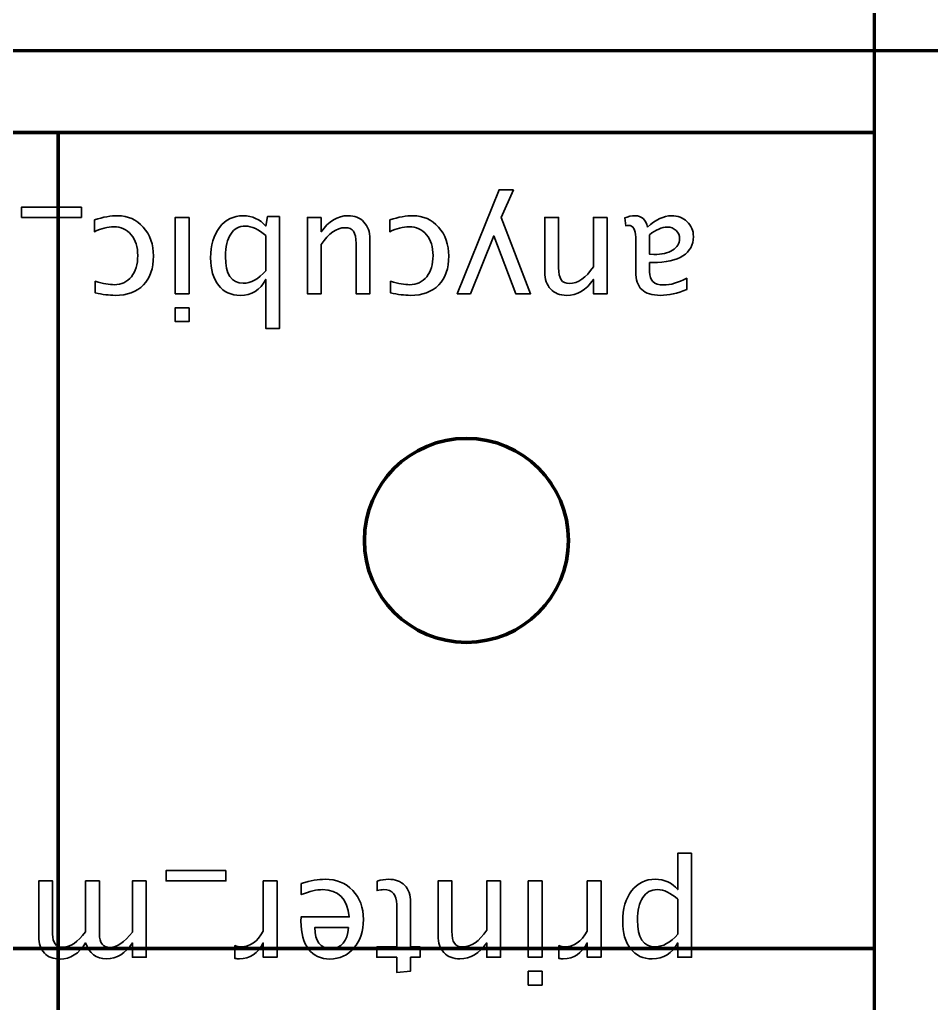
# Model space of a CAD drawing. Header units: centimetres. Extents: x -42 to 42, y -79 to 44.
# Drawn here: x 14.531 to 16.765, y -15.135 to -12.724 of the extents above; entities that cross this region are included whole.
import ezdxf

# ---------------------------------------------------------------- set-up
doc = ezdxf.new("R2010")
doc.units = ezdxf.units.CM
doc.header["$MEASUREMENT"] = 0
doc.layers.add('Layer 1', color=7, linetype='Continuous')

msp = doc.modelspace()

# ---------------------------------------------------------------- linework, layer by layer
at = {"layer": 'Layer 1', "color": 5, "lineweight": 106}
for points in [[(12.626, -13), (16.626, -13), (16.626, 32), (12.626, 32), (12.626, -13)], [(-18.374, -17), (16.626, -17), (16.626, -13), (-18.374, -13), (-18.374, -17)], [(12.626, -17), (16.626, -17), (16.626, -13), (12.626, -13), (12.626, -17)], [(12.626, -15), (14.626, -15), (14.626, -13), (12.626, -13), (12.626, -15)], [(14.626, -15), (16.626, -15), (16.626, -13), (14.626, -13), (14.626, -15)], [(12.626, -17), (14.626, -17), (14.626, -15), (12.626, -15), (12.626, -17)], [(14.626, -17), (16.626, -17), (16.626, -15), (14.626, -15), (14.626, -17)]]:
    msp.add_lwpolyline(points, close=True, dxfattribs=at)
at = {"layer": 'Layer 1', "color": 30, "lineweight": 106}
for points in [[(-18.37401, -17.00001), (16.62599, -17.00001), (16.62599, -13.00001), (-18.37401, -13.00001), (-18.37401, -17.00001)], [(12.62599, -17.00001), (16.62599, -17.00001), (16.62599, -13.00001), (12.62599, -13.00001), (12.62599, -17.00001)], [(12.62599, -15.00001), (14.62599, -15.00001), (14.62599, -13.00001), (12.62599, -13.00001), (12.62599, -15.00001)], [(14.62599, -15.00001), (16.62599, -15.00001), (16.62599, -13.00001), (14.62599, -13.00001), (14.62599, -15.00001)], [(12.62599, -17.00001), (14.62599, -17.00001), (14.62599, -15.00001), (12.62599, -15.00001), (12.62599, -17.00001)], [(14.62599, -17.00001), (16.62599, -17.00001), (16.62599, -15.00001), (14.62599, -15.00001), (14.62599, -17.00001)]]:
    msp.add_lwpolyline(points, close=True, dxfattribs=at)
msp.add_ellipse((15.626, -14), major_axis=(0, 0.25), ratio=1, dxfattribs=at)
at = {"layer": 'Layer 1', "color": 5, "lineweight": 106}
msp.add_ellipse((15.62601, -13.99999), major_axis=(0, 0.25), ratio=1, dxfattribs=at)
at = {"layer": 'Layer 1', "color": 30, "lineweight": 106}
msp.add_open_spline([(12.62599, 11.99999), (12.62599, 11.99999), (16.62599, 11.99999), (16.62599, 11.99999), (16.62599, 11.99999), (16.62599, 11.99999), (16.62599, -13.00001), (16.62599, -13.00001), (16.62599, -13.00001), (16.62599, -13.00001), (12.62599, -13.00001), (12.62599, -13.00001), (12.62599, -13.00001), (12.62599, -13.00001), (12.62599, 11.99999), (12.62599, 11.99999)], degree=3, knots=[0, 0, 0, 0, 0.2, 0.2, 0.2, 0.2, 0.4, 0.4, 0.4, 0.4, 0.6, 0.6, 0.6, 0.6, 1, 1, 1, 1], dxfattribs=at)
at = {"layer": 'Layer 1', "lineweight": 106}
for points, knots in [([(23.08201, -13.29998), (23.08201, -13.29998), (23.08201, -16.69998), (23.08201, -16.69998), (23.08201, -16.69998), (23.08201, -16.97612), (22.85815, -17.19998), (22.58201, -17.19998), (22.58201, -17.19998), (22.58201, -17.19998), (13.18201, -17.19998), (13.18201, -17.19998), (13.18201, -17.19998), (12.90587, -17.19998), (12.68201, -16.97612), (12.68201, -16.69998), (12.68201, -16.69998), (12.68201, -16.69998), (12.68201, -13.29998), (12.68201, -13.29998), (12.68201, -13.29998), (12.68201, -13.02384), (12.90587, -12.79998), (13.18201, -12.79998), (13.18201, -12.79998), (13.18201, -12.79998), (22.58201, -12.79998), (22.58201, -12.79998), (22.58201, -12.79998), (22.85815, -12.79998), (23.08201, -13.02384), (23.08201, -13.29998)], [0, 0, 0, 0, 0.1111111, 0.1111111, 0.1111111, 0.1111111, 0.2222222, 0.2222222, 0.2222222, 0.2222222, 0.3333333, 0.3333333, 0.3333333, 0.3333333, 0.4444444, 0.4444444, 0.4444444, 0.4444444, 0.5555556, 0.5555556, 0.5555556, 0.5555556, 0.6666667, 0.6666667, 0.6666667, 0.6666667, 0.7777778, 0.7777778, 0.7777778, 0.7777778, 1, 1, 1, 1]), ([(15.62602, -14.24998), (15.48795, -14.24998), (15.37602, -14.13805), (15.37602, -13.99998), (15.37602, -13.99998), (15.37602, -13.86191), (15.48795, -13.74998), (15.62602, -13.74998), (15.62602, -13.74998), (15.76409, -13.74998), (15.87602, -13.86191), (15.87602, -13.99998), (15.87602, -13.99998), (15.87602, -14.13805), (15.76409, -14.24998), (15.62602, -14.24998)], [0, 0, 0, 0, 0.2, 0.2, 0.2, 0.2, 0.4, 0.4, 0.4, 0.4, 0.6, 0.6, 0.6, 0.6, 1, 1, 1, 1])]:
    msp.add_open_spline(points, degree=3, knots=knots, dxfattribs=at)
at = {"layer": 'Layer 1', "color": 5, "lineweight": 35}
for points, knots in [([(15.74125, -13.14049), (15.74125, -13.14049), (15.71091, -13.20834), (15.71091, -13.20834), (15.71091, -13.20834), (15.71091, -13.20834), (15.78335, -13.39555), (15.78335, -13.39555), (15.78335, -13.39555), (15.78335, -13.39555), (15.74701, -13.39555), (15.74701, -13.39555), (15.74701, -13.39555), (15.74701, -13.39555), (15.69315, -13.25397), (15.69315, -13.25397), (15.69315, -13.25397), (15.69315, -13.25397), (15.63571, -13.39555), (15.63571, -13.39555), (15.63571, -13.39555), (15.63571, -13.39555), (15.60378, -13.39555), (15.60378, -13.39555), (15.60378, -13.39555), (15.60378, -13.39555), (15.70597, -13.14049), (15.70597, -13.14049), (15.70597, -13.14049), (15.70597, -13.14049), (15.74125, -13.14049), (15.74125, -13.14049)], [0, 0, 0, 0, 0.1111111, 0.1111111, 0.1111111, 0.1111111, 0.2222222, 0.2222222, 0.2222222, 0.2222222, 0.3333333, 0.3333333, 0.3333333, 0.3333333, 0.4444444, 0.4444444, 0.4444444, 0.4444444, 0.5555556, 0.5555556, 0.5555556, 0.5555556, 0.6666667, 0.6666667, 0.6666667, 0.6666667, 0.7777778, 0.7777778, 0.7777778, 0.7777778, 1, 1, 1, 1]), ([(14.68273, -13.18318), (14.68273, -13.18318), (14.68273, -13.20858), (14.68273, -13.20858), (14.68273, -13.20858), (14.68273, -13.20858), (14.53598, -13.20858), (14.53598, -13.20858), (14.53598, -13.20858), (14.53598, -13.20858), (14.53598, -13.18318), (14.53598, -13.18318), (14.53598, -13.18318), (14.53598, -13.18318), (14.68273, -13.18318), (14.68273, -13.18318)], [0, 0, 0, 0, 0.2, 0.2, 0.2, 0.2, 0.4, 0.4, 0.4, 0.4, 0.6, 0.6, 0.6, 0.6, 1, 1, 1, 1]), ([(14.71454, -13.21422), (14.73647, -13.20764), (14.7554, -13.20435), (14.77134, -13.20435), (14.77134, -13.20435), (14.79662, -13.20435), (14.81755, -13.2137), (14.83419, -13.23233), (14.83419, -13.23233), (14.85083, -13.25103), (14.85918, -13.27461), (14.85918, -13.30301), (14.85918, -13.30301), (14.85918, -13.33335), (14.85095, -13.35704), (14.83449, -13.37398), (14.83449, -13.37398), (14.81802, -13.39097), (14.79503, -13.39943), (14.76552, -13.39943), (14.76552, -13.39943), (14.75099, -13.39943), (14.73465, -13.39743), (14.71666, -13.39344), (14.71666, -13.39344), (14.71666, -13.39344), (14.71666, -13.36486), (14.71666, -13.36486), (14.71666, -13.36486), (14.73577, -13.37051), (14.75135, -13.37333), (14.76334, -13.37333), (14.76334, -13.37333), (14.78075, -13.37333), (14.79468, -13.3668), (14.80509, -13.35381), (14.80509, -13.35381), (14.81549, -13.34081), (14.82073, -13.32347), (14.82073, -13.30183), (14.82073, -13.30183), (14.82073, -13.28084), (14.81532, -13.26391), (14.80456, -13.25091), (14.80456, -13.25091), (14.7938, -13.23798), (14.77975, -13.23151), (14.76228, -13.23151), (14.76228, -13.23151), (14.74682, -13.23151), (14.73094, -13.23551), (14.71454, -13.24351), (14.71454, -13.24351), (14.71454, -13.24351), (14.71454, -13.21422), (14.71454, -13.21422)], [0, 0, 0, 0, 0.0666667, 0.0666667, 0.0666667, 0.0666667, 0.1333333, 0.1333333, 0.1333333, 0.1333333, 0.2, 0.2, 0.2, 0.2, 0.2666667, 0.2666667, 0.2666667, 0.2666667, 0.3333333, 0.3333333, 0.3333333, 0.3333333, 0.4, 0.4, 0.4, 0.4, 0.4666667, 0.4666667, 0.4666667, 0.4666667, 0.5333333, 0.5333333, 0.5333333, 0.5333333, 0.6, 0.6, 0.6, 0.6, 0.6666667, 0.6666667, 0.6666667, 0.6666667, 0.7333333, 0.7333333, 0.7333333, 0.7333333, 0.8, 0.8, 0.8, 0.8, 0.8666667, 0.8666667, 0.8666667, 0.8666667, 1, 1, 1, 1]), ([(14.94631, -13.20858), (14.94631, -13.20858), (14.94631, -13.39555), (14.94631, -13.39555), (14.94631, -13.39555), (14.94631, -13.39555), (14.91245, -13.39555), (14.91245, -13.39555), (14.91245, -13.39555), (14.91245, -13.39555), (14.91245, -13.20858), (14.91245, -13.20858), (14.91245, -13.20858), (14.91245, -13.20858), (14.94631, -13.20858), (14.94631, -13.20858)], [0, 0, 0, 0, 0.2, 0.2, 0.2, 0.2, 0.4, 0.4, 0.4, 0.4, 0.6, 0.6, 0.6, 0.6, 1, 1, 1, 1]), ([(15.16833, -13.20646), (15.16833, -13.20646), (15.16833, -13.48057), (15.16833, -13.48057), (15.16833, -13.48057), (15.16833, -13.48057), (15.13447, -13.48057), (15.13447, -13.48057), (15.13447, -13.48057), (15.13447, -13.48057), (15.13447, -13.36022), (15.13447, -13.36022), (15.13447, -13.36022), (15.12059, -13.38638), (15.09972, -13.39943), (15.07191, -13.39943), (15.07191, -13.39943), (15.04939, -13.39943), (15.03169, -13.39126), (15.01875, -13.37486), (15.01875, -13.37486), (15.00582, -13.35845), (14.99935, -13.33605), (14.99935, -13.30765), (14.99935, -13.30765), (14.99935, -13.27673), (15.0067, -13.25174), (15.02134, -13.2328), (15.02134, -13.2328), (15.03598, -13.21381), (15.05527, -13.20435), (15.07914, -13.20435), (15.07914, -13.20435), (15.1013, -13.20435), (15.11977, -13.21281), (15.13447, -13.22981), (15.13447, -13.22981), (15.13447, -13.22981), (15.13858, -13.20646), (15.13858, -13.20646), (15.13858, -13.20646), (15.13858, -13.20646), (15.16833, -13.20646), (15.16833, -13.20646)], [0, 0, 0, 0, 0.0833333, 0.0833333, 0.0833333, 0.0833333, 0.1666667, 0.1666667, 0.1666667, 0.1666667, 0.25, 0.25, 0.25, 0.25, 0.3333333, 0.3333333, 0.3333333, 0.3333333, 0.4166667, 0.4166667, 0.4166667, 0.4166667, 0.5, 0.5, 0.5, 0.5, 0.5833333, 0.5833333, 0.5833333, 0.5833333, 0.6666667, 0.6666667, 0.6666667, 0.6666667, 0.75, 0.75, 0.75, 0.75, 0.8333333, 0.8333333, 0.8333333, 0.8333333, 1, 1, 1, 1]), ([(15.27017, -13.20858), (15.27017, -13.20858), (15.27017, -13.24374), (15.27017, -13.24374), (15.27017, -13.24374), (15.28822, -13.21746), (15.31015, -13.20435), (15.3359, -13.20435), (15.3359, -13.20435), (15.35225, -13.20435), (15.36524, -13.20946), (15.37489, -13.21975), (15.37489, -13.21975), (15.38459, -13.23004), (15.38941, -13.24386), (15.38941, -13.26132), (15.38941, -13.26132), (15.38941, -13.26132), (15.38941, -13.39555), (15.38941, -13.39555), (15.38941, -13.39555), (15.38941, -13.39555), (15.35554, -13.39555), (15.35554, -13.39555), (15.35554, -13.39555), (15.35554, -13.39555), (15.35554, -13.27237), (15.35554, -13.27237), (15.35554, -13.27237), (15.35554, -13.25832), (15.35349, -13.24839), (15.34943, -13.24251), (15.34943, -13.24251), (15.34531, -13.23657), (15.33849, -13.23363), (15.32891, -13.23363), (15.32891, -13.23363), (15.30821, -13.23363), (15.28863, -13.24721), (15.27017, -13.27443), (15.27017, -13.27443), (15.27017, -13.27443), (15.27017, -13.39555), (15.27017, -13.39555), (15.27017, -13.39555), (15.27017, -13.39555), (15.2363, -13.39555), (15.2363, -13.39555), (15.2363, -13.39555), (15.2363, -13.39555), (15.2363, -13.20858), (15.2363, -13.20858), (15.2363, -13.20858), (15.2363, -13.20858), (15.27017, -13.20858), (15.27017, -13.20858)], [0, 0, 0, 0, 0.0666667, 0.0666667, 0.0666667, 0.0666667, 0.1333333, 0.1333333, 0.1333333, 0.1333333, 0.2, 0.2, 0.2, 0.2, 0.2666667, 0.2666667, 0.2666667, 0.2666667, 0.3333333, 0.3333333, 0.3333333, 0.3333333, 0.4, 0.4, 0.4, 0.4, 0.4666667, 0.4666667, 0.4666667, 0.4666667, 0.5333333, 0.5333333, 0.5333333, 0.5333333, 0.6, 0.6, 0.6, 0.6, 0.6666667, 0.6666667, 0.6666667, 0.6666667, 0.7333333, 0.7333333, 0.7333333, 0.7333333, 0.8, 0.8, 0.8, 0.8, 0.8666667, 0.8666667, 0.8666667, 0.8666667, 1, 1, 1, 1]), ([(15.43815, -13.21422), (15.46008, -13.20764), (15.47901, -13.20435), (15.49495, -13.20435), (15.49495, -13.20435), (15.52023, -13.20435), (15.54116, -13.2137), (15.5578, -13.23233), (15.5578, -13.23233), (15.57444, -13.25103), (15.58279, -13.27461), (15.58279, -13.30301), (15.58279, -13.30301), (15.58279, -13.33335), (15.57456, -13.35704), (15.5581, -13.37398), (15.5581, -13.37398), (15.54163, -13.39097), (15.51864, -13.39943), (15.48913, -13.39943), (15.48913, -13.39943), (15.4746, -13.39943), (15.45826, -13.39743), (15.44027, -13.39344), (15.44027, -13.39344), (15.44027, -13.39344), (15.44027, -13.36486), (15.44027, -13.36486), (15.44027, -13.36486), (15.45938, -13.37051), (15.47496, -13.37333), (15.48695, -13.37333), (15.48695, -13.37333), (15.50436, -13.37333), (15.51829, -13.3668), (15.5287, -13.35381), (15.5287, -13.35381), (15.5391, -13.34081), (15.54434, -13.32347), (15.54434, -13.30183), (15.54434, -13.30183), (15.54434, -13.28084), (15.53893, -13.26391), (15.52817, -13.25091), (15.52817, -13.25091), (15.51741, -13.23798), (15.50336, -13.23151), (15.48589, -13.23151), (15.48589, -13.23151), (15.47043, -13.23151), (15.45455, -13.23551), (15.43815, -13.24351), (15.43815, -13.24351), (15.43815, -13.24351), (15.43815, -13.21422), (15.43815, -13.21422)], [0, 0, 0, 0, 0.0666667, 0.0666667, 0.0666667, 0.0666667, 0.1333333, 0.1333333, 0.1333333, 0.1333333, 0.2, 0.2, 0.2, 0.2, 0.2666667, 0.2666667, 0.2666667, 0.2666667, 0.3333333, 0.3333333, 0.3333333, 0.3333333, 0.4, 0.4, 0.4, 0.4, 0.4666667, 0.4666667, 0.4666667, 0.4666667, 0.5333333, 0.5333333, 0.5333333, 0.5333333, 0.6, 0.6, 0.6, 0.6, 0.6666667, 0.6666667, 0.6666667, 0.6666667, 0.7333333, 0.7333333, 0.7333333, 0.7333333, 0.8, 0.8, 0.8, 0.8, 0.8666667, 0.8666667, 0.8666667, 0.8666667, 1, 1, 1, 1]), ([(15.97126, -13.20858), (15.97126, -13.20858), (15.97126, -13.39555), (15.97126, -13.39555), (15.97126, -13.39555), (15.97126, -13.39555), (15.9374, -13.39555), (15.9374, -13.39555), (15.9374, -13.39555), (15.9374, -13.39555), (15.9374, -13.36022), (15.9374, -13.36022), (15.9374, -13.36022), (15.91946, -13.38638), (15.89747, -13.39943), (15.87149, -13.39943), (15.87149, -13.39943), (15.85514, -13.39943), (15.84215, -13.39432), (15.83256, -13.38403), (15.83256, -13.38403), (15.82298, -13.3738), (15.81816, -13.35998), (15.81816, -13.3427), (15.81816, -13.3427), (15.81816, -13.3427), (15.81816, -13.20858), (15.81816, -13.20858), (15.81816, -13.20858), (15.81816, -13.20858), (15.85202, -13.20858), (15.85202, -13.20858), (15.85202, -13.20858), (15.85202, -13.20858), (15.85202, -13.33164), (15.85202, -13.33164), (15.85202, -13.33164), (15.85202, -13.34552), (15.85408, -13.3554), (15.85814, -13.36127), (15.85814, -13.36127), (15.86225, -13.36721), (15.86902, -13.37015), (15.87848, -13.37015), (15.87848, -13.37015), (15.8993, -13.37015), (15.91899, -13.35657), (15.9374, -13.32941), (15.9374, -13.32941), (15.9374, -13.32941), (15.9374, -13.20858), (15.9374, -13.20858), (15.9374, -13.20858), (15.9374, -13.20858), (15.97126, -13.20858), (15.97126, -13.20858)], [0, 0, 0, 0, 0.0666667, 0.0666667, 0.0666667, 0.0666667, 0.1333333, 0.1333333, 0.1333333, 0.1333333, 0.2, 0.2, 0.2, 0.2, 0.2666667, 0.2666667, 0.2666667, 0.2666667, 0.3333333, 0.3333333, 0.3333333, 0.3333333, 0.4, 0.4, 0.4, 0.4, 0.4666667, 0.4666667, 0.4666667, 0.4666667, 0.5333333, 0.5333333, 0.5333333, 0.5333333, 0.6, 0.6, 0.6, 0.6, 0.6666667, 0.6666667, 0.6666667, 0.6666667, 0.7333333, 0.7333333, 0.7333333, 0.7333333, 0.8, 0.8, 0.8, 0.8, 0.8666667, 0.8666667, 0.8666667, 0.8666667, 1, 1, 1, 1]), ([(16.06969, -13.23239), (16.09003, -13.2137), (16.10961, -13.20435), (16.12842, -13.20435), (16.12842, -13.20435), (16.14389, -13.20435), (16.15676, -13.20917), (16.16694, -13.21887), (16.16694, -13.21887), (16.17717, -13.22857), (16.18228, -13.2408), (16.18228, -13.25556), (16.18228, -13.25556), (16.18228, -13.27596), (16.1737, -13.29166), (16.15653, -13.3026), (16.15653, -13.3026), (16.13936, -13.31353), (16.11472, -13.319), (16.08262, -13.319), (16.08262, -13.319), (16.08262, -13.319), (16.07468, -13.319), (16.07468, -13.319), (16.07468, -13.319), (16.07468, -13.319), (16.07468, -13.34152), (16.07468, -13.34152), (16.07468, -13.34152), (16.07468, -13.36322), (16.08597, -13.37403), (16.10861, -13.37403), (16.10861, -13.37403), (16.12613, -13.37403), (16.1453, -13.36851), (16.16605, -13.35745), (16.16605, -13.35745), (16.16605, -13.35745), (16.16605, -13.38532), (16.16605, -13.38532), (16.16605, -13.38532), (16.14324, -13.39473), (16.12172, -13.39943), (16.10155, -13.39943), (16.10155, -13.39943), (16.0808, -13.39943), (16.06545, -13.39473), (16.05563, -13.38526), (16.05563, -13.38526), (16.04576, -13.3758), (16.04082, -13.36122), (16.04082, -13.34152), (16.04082, -13.34152), (16.04082, -13.34152), (16.04082, -13.25703), (16.04082, -13.25703), (16.04082, -13.25703), (16.04082, -13.23768), (16.03488, -13.22798), (16.02294, -13.22798), (16.02294, -13.22798), (16.02147, -13.22798), (16.0193, -13.22822), (16.01642, -13.22869), (16.01642, -13.22869), (16.01642, -13.22869), (16.014, -13.20987), (16.014, -13.20987), (16.014, -13.20987), (16.02171, -13.20617), (16.03017, -13.20435), (16.03946, -13.20435), (16.03946, -13.20435), (16.05528, -13.20435), (16.06533, -13.2137), (16.06969, -13.23239)], [0, 0, 0, 0, 0.05, 0.05, 0.05, 0.05, 0.1, 0.1, 0.1, 0.1, 0.15, 0.15, 0.15, 0.15, 0.2, 0.2, 0.2, 0.2, 0.25, 0.25, 0.25, 0.25, 0.3, 0.3, 0.3, 0.3, 0.35, 0.35, 0.35, 0.35, 0.4, 0.4, 0.4, 0.4, 0.45, 0.45, 0.45, 0.45, 0.5, 0.5, 0.5, 0.5, 0.55, 0.55, 0.55, 0.55, 0.6, 0.6, 0.6, 0.6, 0.65, 0.65, 0.65, 0.65, 0.7, 0.7, 0.7, 0.7, 0.75, 0.75, 0.75, 0.75, 0.8, 0.8, 0.8, 0.8, 0.85, 0.85, 0.85, 0.85, 0.9, 0.9, 0.9, 0.9, 1, 1, 1, 1]), ([(15.13447, -13.25315), (15.117, -13.23751), (15.10042, -13.22975), (15.08455, -13.22975), (15.08455, -13.22975), (15.06897, -13.22975), (15.05691, -13.23627), (15.04845, -13.24927), (15.04845, -13.24927), (15.03992, -13.26226), (15.03569, -13.28055), (15.03569, -13.30418), (15.03569, -13.30418), (15.03569, -13.34793), (15.05015, -13.3698), (15.07908, -13.3698), (15.07908, -13.3698), (15.09801, -13.3698), (15.11647, -13.35957), (15.13447, -13.33905), (15.13447, -13.33905), (15.13447, -13.33905), (15.13447, -13.25315), (15.13447, -13.25315)], [0, 0, 0, 0, 0.1428571, 0.1428571, 0.1428571, 0.1428571, 0.2857143, 0.2857143, 0.2857143, 0.2857143, 0.4285714, 0.4285714, 0.4285714, 0.4285714, 0.5714286, 0.5714286, 0.5714286, 0.5714286, 0.7142857, 0.7142857, 0.7142857, 0.7142857, 1, 1, 1, 1]), ([(16.07468, -13.25085), (16.07468, -13.25085), (16.07468, -13.29889), (16.07468, -13.29889), (16.07468, -13.29889), (16.07468, -13.29889), (16.08556, -13.29924), (16.08556, -13.29924), (16.08556, -13.29924), (16.10438, -13.29924), (16.11954, -13.29578), (16.13113, -13.28884), (16.13113, -13.28884), (16.14265, -13.28184), (16.14841, -13.27261), (16.14841, -13.26109), (16.14841, -13.26109), (16.14841, -13.25303), (16.14553, -13.24615), (16.13983, -13.24057), (16.13983, -13.24057), (16.13407, -13.23498), (16.12707, -13.23222), (16.11878, -13.23222), (16.11878, -13.23222), (16.10467, -13.23222), (16.08997, -13.23845), (16.07468, -13.25085)], [0, 0, 0, 0, 0.125, 0.125, 0.125, 0.125, 0.25, 0.25, 0.25, 0.25, 0.375, 0.375, 0.375, 0.375, 0.5, 0.5, 0.5, 0.5, 0.625, 0.625, 0.625, 0.625, 0.75, 0.75, 0.75, 0.75, 1, 1, 1, 1]), ([(14.94631, -13.42977), (14.94631, -13.42977), (14.94631, -13.46364), (14.94631, -13.46364), (14.94631, -13.46364), (14.94631, -13.46364), (14.91245, -13.46364), (14.91245, -13.46364), (14.91245, -13.46364), (14.91245, -13.46364), (14.91245, -13.42977), (14.91245, -13.42977), (14.91245, -13.42977), (14.91245, -13.42977), (14.94631, -13.42977), (14.94631, -13.42977)], [0, 0, 0, 0, 0.2, 0.2, 0.2, 0.2, 0.4, 0.4, 0.4, 0.4, 0.6, 0.6, 0.6, 0.6, 1, 1, 1, 1]), ([(16.17793, -14.76679), (16.17793, -14.76679), (16.17793, -15.02185), (16.17793, -15.02185), (16.17793, -15.02185), (16.17793, -15.02185), (16.14407, -15.02185), (16.14407, -15.02185), (16.14407, -15.02185), (16.14407, -15.02185), (16.14407, -14.98652), (16.14407, -14.98652), (16.14407, -14.98652), (16.13019, -15.01268), (16.10932, -15.02573), (16.08151, -15.02573), (16.08151, -15.02573), (16.05899, -15.02573), (16.04129, -15.01756), (16.02835, -15.00116), (16.02835, -15.00116), (16.01542, -14.98475), (16.00895, -14.96235), (16.00895, -14.93395), (16.00895, -14.93395), (16.00895, -14.90303), (16.0163, -14.87804), (16.03094, -14.8591), (16.03094, -14.8591), (16.04558, -14.84011), (16.06487, -14.83065), (16.08874, -14.83065), (16.08874, -14.83065), (16.1109, -14.83065), (16.12937, -14.83911), (16.14407, -14.85611), (16.14407, -14.85611), (16.14407, -14.85611), (16.14407, -14.76679), (16.14407, -14.76679), (16.14407, -14.76679), (16.14407, -14.76679), (16.17793, -14.76679), (16.17793, -14.76679)], [0, 0, 0, 0, 0.0833333, 0.0833333, 0.0833333, 0.0833333, 0.1666667, 0.1666667, 0.1666667, 0.1666667, 0.25, 0.25, 0.25, 0.25, 0.3333333, 0.3333333, 0.3333333, 0.3333333, 0.4166667, 0.4166667, 0.4166667, 0.4166667, 0.5, 0.5, 0.5, 0.5, 0.5833333, 0.5833333, 0.5833333, 0.5833333, 0.6666667, 0.6666667, 0.6666667, 0.6666667, 0.75, 0.75, 0.75, 0.75, 0.8333333, 0.8333333, 0.8333333, 0.8333333, 1, 1, 1, 1]), ([(15.03685, -14.80948), (15.03685, -14.80948), (15.03685, -14.83488), (15.03685, -14.83488), (15.03685, -14.83488), (15.03685, -14.83488), (14.8901, -14.83488), (14.8901, -14.83488), (14.8901, -14.83488), (14.8901, -14.83488), (14.8901, -14.80948), (14.8901, -14.80948), (14.8901, -14.80948), (14.8901, -14.80948), (15.03685, -14.80948), (15.03685, -14.80948)], [0, 0, 0, 0, 0.2, 0.2, 0.2, 0.2, 0.4, 0.4, 0.4, 0.4, 0.6, 0.6, 0.6, 0.6, 1, 1, 1, 1]), ([(14.84141, -14.83488), (14.84141, -14.83488), (14.84141, -15.02185), (14.84141, -15.02185), (14.84141, -15.02185), (14.84141, -15.02185), (14.80755, -15.02185), (14.80755, -15.02185), (14.80755, -15.02185), (14.80755, -15.02185), (14.80755, -14.98652), (14.80755, -14.98652), (14.80755, -14.98652), (14.79102, -15.01268), (14.76986, -15.02573), (14.74393, -15.02573), (14.74393, -15.02573), (14.71894, -15.02573), (14.70195, -15.01268), (14.69289, -14.98652), (14.69289, -14.98652), (14.67684, -15.01292), (14.65597, -15.02609), (14.63022, -15.02609), (14.63022, -15.02609), (14.61381, -15.02609), (14.60105, -15.02127), (14.59194, -15.01156), (14.59194, -15.01156), (14.58283, -15.00186), (14.57824, -14.98828), (14.57824, -14.97082), (14.57824, -14.97082), (14.57824, -14.97082), (14.57824, -14.83488), (14.57824, -14.83488), (14.57824, -14.83488), (14.57824, -14.83488), (14.61211, -14.83488), (14.61211, -14.83488), (14.61211, -14.83488), (14.61211, -14.83488), (14.61211, -14.96523), (14.61211, -14.96523), (14.61211, -14.96523), (14.61211, -14.98652), (14.62057, -14.99716), (14.63751, -14.99716), (14.63751, -14.99716), (14.65509, -14.99716), (14.67355, -14.98475), (14.69289, -14.95988), (14.69289, -14.95988), (14.69289, -14.95988), (14.69289, -14.83488), (14.69289, -14.83488), (14.69289, -14.83488), (14.69289, -14.83488), (14.72676, -14.83488), (14.72676, -14.83488), (14.72676, -14.83488), (14.72676, -14.83488), (14.72676, -14.96535), (14.72676, -14.96535), (14.72676, -14.96535), (14.72676, -14.98681), (14.73534, -14.99751), (14.75257, -14.99751), (14.75257, -14.99751), (14.76968, -14.99751), (14.78803, -14.98505), (14.80755, -14.96006), (14.80755, -14.96006), (14.80755, -14.96006), (14.80755, -14.83488), (14.80755, -14.83488), (14.80755, -14.83488), (14.80755, -14.83488), (14.84141, -14.83488), (14.84141, -14.83488)], [0, 0, 0, 0, 0.047619, 0.047619, 0.047619, 0.047619, 0.0952381, 0.0952381, 0.0952381, 0.0952381, 0.1428571, 0.1428571, 0.1428571, 0.1428571, 0.1904762, 0.1904762, 0.1904762, 0.1904762, 0.2380952, 0.2380952, 0.2380952, 0.2380952, 0.2857143, 0.2857143, 0.2857143, 0.2857143, 0.3333333, 0.3333333, 0.3333333, 0.3333333, 0.3809524, 0.3809524, 0.3809524, 0.3809524, 0.4285714, 0.4285714, 0.4285714, 0.4285714, 0.4761905, 0.4761905, 0.4761905, 0.4761905, 0.5238095, 0.5238095, 0.5238095, 0.5238095, 0.5714286, 0.5714286, 0.5714286, 0.5714286, 0.6190476, 0.6190476, 0.6190476, 0.6190476, 0.6666667, 0.6666667, 0.6666667, 0.6666667, 0.7142857, 0.7142857, 0.7142857, 0.7142857, 0.7619048, 0.7619048, 0.7619048, 0.7619048, 0.8095238, 0.8095238, 0.8095238, 0.8095238, 0.8571429, 0.8571429, 0.8571429, 0.8571429, 0.9047619, 0.9047619, 0.9047619, 0.9047619, 1, 1, 1, 1]), ([(15.16215, -14.83488), (15.16215, -14.83488), (15.16215, -15.02185), (15.16215, -15.02185), (15.16215, -15.02185), (15.16215, -15.02185), (15.12829, -15.02185), (15.12829, -15.02185), (15.12829, -15.02185), (15.12829, -15.02185), (15.12829, -14.98652), (15.12829, -14.98652), (15.12829, -14.98652), (15.11482, -15.01268), (15.0953, -15.02573), (15.06967, -15.02573), (15.06967, -15.02573), (15.0662, -15.02573), (15.06261, -15.02544), (15.05879, -15.02485), (15.05879, -15.02485), (15.05879, -15.02485), (15.05879, -14.99316), (15.05879, -14.99316), (15.05879, -14.99316), (15.06467, -14.9951), (15.06984, -14.9961), (15.07431, -14.9961), (15.07431, -14.9961), (15.09583, -14.9961), (15.11382, -14.9834), (15.12829, -14.95794), (15.12829, -14.95794), (15.12829, -14.95794), (15.12829, -14.83488), (15.12829, -14.83488), (15.12829, -14.83488), (15.12829, -14.83488), (15.16215, -14.83488), (15.16215, -14.83488)], [0, 0, 0, 0, 0.0909091, 0.0909091, 0.0909091, 0.0909091, 0.1818182, 0.1818182, 0.1818182, 0.1818182, 0.2727273, 0.2727273, 0.2727273, 0.2727273, 0.3636364, 0.3636364, 0.3636364, 0.3636364, 0.4545455, 0.4545455, 0.4545455, 0.4545455, 0.5454545, 0.5454545, 0.5454545, 0.5454545, 0.6363636, 0.6363636, 0.6363636, 0.6363636, 0.7272727, 0.7272727, 0.7272727, 0.7272727, 0.8181818, 0.8181818, 0.8181818, 0.8181818, 1, 1, 1, 1]), ([(15.22148, -14.84088), (15.24424, -14.83406), (15.2637, -14.83065), (15.27993, -14.83065), (15.27993, -14.83065), (15.30762, -14.83065), (15.33014, -14.83982), (15.34748, -14.8581), (15.34748, -14.8581), (15.36483, -14.87639), (15.37353, -14.90009), (15.37353, -14.92925), (15.37353, -14.92925), (15.37353, -14.95753), (15.36589, -14.98075), (15.35054, -14.99892), (15.35054, -14.99892), (15.33519, -15.01703), (15.31556, -15.02609), (15.29163, -15.02609), (15.29163, -15.02609), (15.26899, -15.02609), (15.25147, -15.01803), (15.23912, -15.00192), (15.23912, -15.00192), (15.22677, -14.98581), (15.2206, -14.963), (15.2206, -14.93342), (15.2206, -14.93342), (15.2206, -14.93342), (15.22078, -14.92308), (15.22078, -14.92308), (15.22078, -14.92308), (15.22078, -14.92308), (15.33896, -14.92308), (15.33896, -14.92308), (15.33896, -14.92308), (15.33402, -14.87839), (15.3122, -14.85605), (15.27358, -14.85605), (15.27358, -14.85605), (15.25941, -14.85605), (15.24206, -14.86004), (15.22148, -14.86804), (15.22148, -14.86804), (15.22148, -14.86804), (15.22148, -14.84088), (15.22148, -14.84088)], [0, 0, 0, 0, 0.0769231, 0.0769231, 0.0769231, 0.0769231, 0.1538462, 0.1538462, 0.1538462, 0.1538462, 0.2307692, 0.2307692, 0.2307692, 0.2307692, 0.3076923, 0.3076923, 0.3076923, 0.3076923, 0.3846154, 0.3846154, 0.3846154, 0.3846154, 0.4615385, 0.4615385, 0.4615385, 0.4615385, 0.5384615, 0.5384615, 0.5384615, 0.5384615, 0.6153846, 0.6153846, 0.6153846, 0.6153846, 0.6923077, 0.6923077, 0.6923077, 0.6923077, 0.7692308, 0.7692308, 0.7692308, 0.7692308, 0.8461538, 0.8461538, 0.8461538, 0.8461538, 1, 1, 1, 1]), ([(15.40704, -14.83494), (15.41751, -14.83206), (15.42662, -14.83065), (15.43433, -14.83065), (15.43433, -14.83065), (15.45161, -14.83065), (15.46508, -14.83559), (15.47472, -14.84546), (15.47472, -14.84546), (15.48442, -14.85534), (15.48924, -14.86904), (15.48924, -14.88662), (15.48924, -14.88662), (15.48924, -14.88662), (15.48924, -14.99645), (15.48924, -14.99645), (15.48924, -14.99645), (15.48924, -14.99645), (15.51264, -14.99645), (15.51264, -14.99645), (15.51264, -14.99645), (15.51264, -14.99645), (15.51264, -15.02185), (15.51264, -15.02185), (15.51264, -15.02185), (15.51264, -15.02185), (15.48924, -15.02185), (15.48924, -15.02185), (15.48924, -15.02185), (15.48924, -15.02185), (15.48924, -15.05566), (15.48924, -15.05566), (15.48924, -15.05566), (15.48924, -15.05566), (15.45538, -15.0589), (15.45538, -15.0589), (15.45538, -15.0589), (15.45538, -15.0589), (15.45538, -15.02185), (15.45538, -15.02185), (15.45538, -15.02185), (15.45538, -15.02185), (15.40634, -15.02185), (15.40634, -15.02185), (15.40634, -15.02185), (15.40634, -15.02185), (15.40634, -14.99645), (15.40634, -14.99645), (15.40634, -14.99645), (15.40634, -14.99645), (15.45538, -14.99645), (15.45538, -14.99645), (15.45538, -14.99645), (15.45538, -14.99645), (15.45538, -14.89274), (15.45538, -14.89274), (15.45538, -14.89274), (15.45538, -14.86828), (15.44473, -14.85605), (15.42351, -14.85605), (15.42351, -14.85605), (15.41898, -14.85605), (15.41351, -14.85681), (15.40704, -14.85828), (15.40704, -14.85828), (15.40704, -14.85828), (15.40704, -14.83494), (15.40704, -14.83494)], [0, 0, 0, 0, 0.0555556, 0.0555556, 0.0555556, 0.0555556, 0.1111111, 0.1111111, 0.1111111, 0.1111111, 0.1666667, 0.1666667, 0.1666667, 0.1666667, 0.2222222, 0.2222222, 0.2222222, 0.2222222, 0.2777778, 0.2777778, 0.2777778, 0.2777778, 0.3333333, 0.3333333, 0.3333333, 0.3333333, 0.3888889, 0.3888889, 0.3888889, 0.3888889, 0.4444444, 0.4444444, 0.4444444, 0.4444444, 0.5, 0.5, 0.5, 0.5, 0.5555556, 0.5555556, 0.5555556, 0.5555556, 0.6111111, 0.6111111, 0.6111111, 0.6111111, 0.6666667, 0.6666667, 0.6666667, 0.6666667, 0.7222222, 0.7222222, 0.7222222, 0.7222222, 0.7777778, 0.7777778, 0.7777778, 0.7777778, 0.8333333, 0.8333333, 0.8333333, 0.8333333, 0.8888889, 0.8888889, 0.8888889, 0.8888889, 1, 1, 1, 1]), ([(15.70961, -14.83488), (15.70961, -14.83488), (15.70961, -15.02185), (15.70961, -15.02185), (15.70961, -15.02185), (15.70961, -15.02185), (15.67575, -15.02185), (15.67575, -15.02185), (15.67575, -15.02185), (15.67575, -15.02185), (15.67575, -14.98652), (15.67575, -14.98652), (15.67575, -14.98652), (15.65781, -15.01268), (15.63582, -15.02573), (15.60984, -15.02573), (15.60984, -15.02573), (15.59349, -15.02573), (15.5805, -15.02062), (15.57091, -15.01033), (15.57091, -15.01033), (15.56133, -15.0001), (15.55651, -14.98628), (15.55651, -14.969), (15.55651, -14.969), (15.55651, -14.969), (15.55651, -14.83488), (15.55651, -14.83488), (15.55651, -14.83488), (15.55651, -14.83488), (15.59037, -14.83488), (15.59037, -14.83488), (15.59037, -14.83488), (15.59037, -14.83488), (15.59037, -14.95794), (15.59037, -14.95794), (15.59037, -14.95794), (15.59037, -14.97182), (15.59243, -14.9817), (15.59649, -14.98757), (15.59649, -14.98757), (15.6006, -14.99351), (15.60737, -14.99645), (15.61683, -14.99645), (15.61683, -14.99645), (15.63765, -14.99645), (15.65734, -14.98287), (15.67575, -14.95571), (15.67575, -14.95571), (15.67575, -14.95571), (15.67575, -14.83488), (15.67575, -14.83488), (15.67575, -14.83488), (15.67575, -14.83488), (15.70961, -14.83488), (15.70961, -14.83488)], [0, 0, 0, 0, 0.0666667, 0.0666667, 0.0666667, 0.0666667, 0.1333333, 0.1333333, 0.1333333, 0.1333333, 0.2, 0.2, 0.2, 0.2, 0.2666667, 0.2666667, 0.2666667, 0.2666667, 0.3333333, 0.3333333, 0.3333333, 0.3333333, 0.4, 0.4, 0.4, 0.4, 0.4666667, 0.4666667, 0.4666667, 0.4666667, 0.5333333, 0.5333333, 0.5333333, 0.5333333, 0.6, 0.6, 0.6, 0.6, 0.6666667, 0.6666667, 0.6666667, 0.6666667, 0.7333333, 0.7333333, 0.7333333, 0.7333333, 0.8, 0.8, 0.8, 0.8, 0.8666667, 0.8666667, 0.8666667, 0.8666667, 1, 1, 1, 1]), ([(15.81156, -14.83488), (15.81156, -14.83488), (15.81156, -15.02185), (15.81156, -15.02185), (15.81156, -15.02185), (15.81156, -15.02185), (15.7777, -15.02185), (15.7777, -15.02185), (15.7777, -15.02185), (15.7777, -15.02185), (15.7777, -14.83488), (15.7777, -14.83488), (15.7777, -14.83488), (15.7777, -14.83488), (15.81156, -14.83488), (15.81156, -14.83488)], [0, 0, 0, 0, 0.2, 0.2, 0.2, 0.2, 0.4, 0.4, 0.4, 0.4, 0.6, 0.6, 0.6, 0.6, 1, 1, 1, 1]), ([(15.95591, -14.83488), (15.95591, -14.83488), (15.95591, -15.02185), (15.95591, -15.02185), (15.95591, -15.02185), (15.95591, -15.02185), (15.92205, -15.02185), (15.92205, -15.02185), (15.92205, -15.02185), (15.92205, -15.02185), (15.92205, -14.98652), (15.92205, -14.98652), (15.92205, -14.98652), (15.90858, -15.01268), (15.88906, -15.02573), (15.86343, -15.02573), (15.86343, -15.02573), (15.85996, -15.02573), (15.85637, -15.02544), (15.85255, -15.02485), (15.85255, -15.02485), (15.85255, -15.02485), (15.85255, -14.99316), (15.85255, -14.99316), (15.85255, -14.99316), (15.85843, -14.9951), (15.8636, -14.9961), (15.86807, -14.9961), (15.86807, -14.9961), (15.88959, -14.9961), (15.90758, -14.9834), (15.92205, -14.95794), (15.92205, -14.95794), (15.92205, -14.95794), (15.92205, -14.83488), (15.92205, -14.83488), (15.92205, -14.83488), (15.92205, -14.83488), (15.95591, -14.83488), (15.95591, -14.83488)], [0, 0, 0, 0, 0.0909091, 0.0909091, 0.0909091, 0.0909091, 0.1818182, 0.1818182, 0.1818182, 0.1818182, 0.2727273, 0.2727273, 0.2727273, 0.2727273, 0.3636364, 0.3636364, 0.3636364, 0.3636364, 0.4545455, 0.4545455, 0.4545455, 0.4545455, 0.5454545, 0.5454545, 0.5454545, 0.5454545, 0.6363636, 0.6363636, 0.6363636, 0.6363636, 0.7272727, 0.7272727, 0.7272727, 0.7272727, 0.8181818, 0.8181818, 0.8181818, 0.8181818, 1, 1, 1, 1]), ([(16.14407, -14.87945), (16.1266, -14.86381), (16.11002, -14.85605), (16.09415, -14.85605), (16.09415, -14.85605), (16.07857, -14.85605), (16.06651, -14.86257), (16.05805, -14.87557), (16.05805, -14.87557), (16.04952, -14.88856), (16.04529, -14.90685), (16.04529, -14.93048), (16.04529, -14.93048), (16.04529, -14.97423), (16.05975, -14.9961), (16.08868, -14.9961), (16.08868, -14.9961), (16.10761, -14.9961), (16.12607, -14.98587), (16.14407, -14.96535), (16.14407, -14.96535), (16.14407, -14.96535), (16.14407, -14.87945), (16.14407, -14.87945)], [0, 0, 0, 0, 0.1428571, 0.1428571, 0.1428571, 0.1428571, 0.2857143, 0.2857143, 0.2857143, 0.2857143, 0.4285714, 0.4285714, 0.4285714, 0.4285714, 0.5714286, 0.5714286, 0.5714286, 0.5714286, 0.7142857, 0.7142857, 0.7142857, 0.7142857, 1, 1, 1, 1]), ([(15.33719, -14.94848), (15.33719, -14.94848), (15.25464, -14.94848), (15.25464, -14.94848), (15.25464, -14.94848), (15.25464, -14.98328), (15.26764, -15.00069), (15.29357, -15.00069), (15.29357, -15.00069), (15.31967, -15.00069), (15.33419, -14.98328), (15.33719, -14.94848)], [0, 0, 0, 0, 0.25, 0.25, 0.25, 0.25, 0.5, 0.5, 0.5, 0.5, 1, 1, 1, 1]), ([(15.81156, -15.05607), (15.81156, -15.05607), (15.81156, -15.08994), (15.81156, -15.08994), (15.81156, -15.08994), (15.81156, -15.08994), (15.7777, -15.08994), (15.7777, -15.08994), (15.7777, -15.08994), (15.7777, -15.08994), (15.7777, -15.05607), (15.7777, -15.05607), (15.7777, -15.05607), (15.7777, -15.05607), (15.81156, -15.05607), (15.81156, -15.05607)], [0, 0, 0, 0, 0.2, 0.2, 0.2, 0.2, 0.4, 0.4, 0.4, 0.4, 0.6, 0.6, 0.6, 0.6, 1, 1, 1, 1])]:
    msp.add_open_spline(points, degree=3, knots=knots, dxfattribs=at)

doc.saveas('drawing.dxf')
